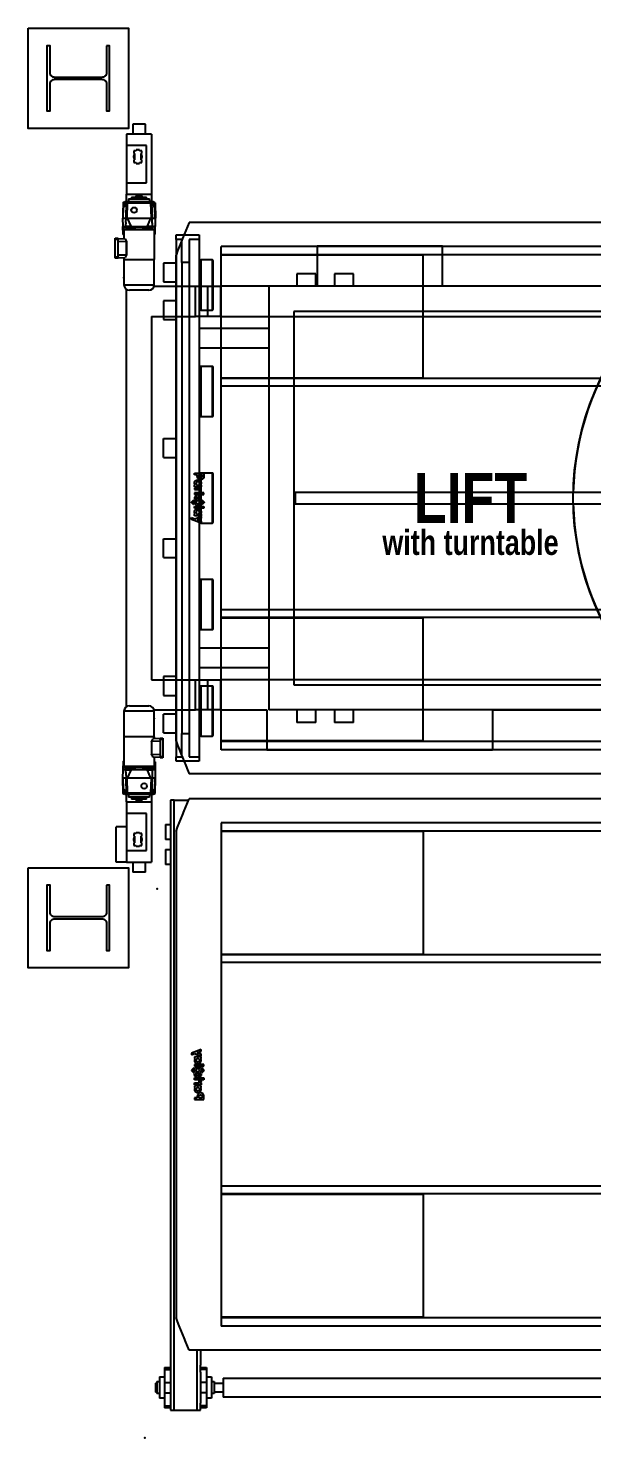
# Model space of a CAD drawing. Header units: millimetres. Extents: x 1215 to 9785, y -901 to 5802.
# Drawn here: x 3970 to 4195, y 4223 to 4785 of the extents above; entities that cross this region are included whole.
import ezdxf

# ---------------------------------------------------------------- set-up
doc = ezdxf.new("R2010")
doc.units = ezdxf.units.MM
doc.linetypes.add('PHANTOM', pattern=[12.7, 6.35, -1.27, 1.27, -1.27, 1.27, -1.27])
for name, color, linetype in [('PK24-LABEL', 7, 'Continuous'), ('PK24-LOGO', 7, 'Continuous'), ('PK24E', 7, 'Continuous'), ('PK24E-STRUCT-STEEL', 254, 'Continuous')]:
    doc.layers.add(name, color=color, linetype=linetype)
for name, color, linetype, true_color in [('PK24E-COMP-PALLET', 132, 'Continuous', 0x00b7c8), ('PK24E-HELPER', 253, 'PHANTOM', 0xa1a1a1), ('PK24E-SYS-LIFT', 31, 'Continuous', 0xffcc5a), ('PK24E-SYS-SHELF', 31, 'Continuous', 0xffcc5a)]:
    doc.layers.add(name, color=color, linetype=linetype, true_color=true_color)
doc.styles.add('Impact', font='impact.ttf', dxfattribs={"height": 5})

# ---------------------------------------------------------------- blocks, each defined once
blk = doc.blocks.new('LOGO----DECOR-PK24')
at = {"layer": 'PK24-LOGO'}
for p, q in [((-10, 2.13), (-8.71, 2.13)), ((-10, -1.62), (-10, 2.13)), ((-9.29, 1.47), (-9.29, 0.11)), ((-8.76, 1.47), (-9.29, 1.47)), ((-9.29, 0.11), (-8.76, 0.11)), ((-8.61, 1.46), (-8.76, 1.47)), ((-8.76, 0.11), (-8.61, 0.13)), ((-8.71, 2.13), (-8.43, 2.11)), ((-8.48, 1.42), (-8.61, 1.46)), ((-8.61, 0.13), (-8.48, 0.17)), ((-8.36, 1.35), (-8.48, 1.42)), ((-8.48, 0.17), (-8.36, 0.23)), ((-8.43, 2.11), (-8.3, 2.07)), ((-8.26, 1.27), (-8.36, 1.35)), ((-8.36, 0.23), (-8.26, 0.31)), ((-8.3, 2.07), (-8.17, 2.03)), ((-8.19, 1.17), (-8.26, 1.27)), ((-8.26, 0.31), (-8.19, 0.41)), ((-8.13, 1.05), (-8.19, 1.17)), ((-8.19, 0.41), (-8.13, 0.53)), ((-8.17, 2.03), (-7.94, 1.9)), ((-8.09, 0.93), (-8.13, 1.05)), ((-8.13, 0.53), (-8.09, 0.66)), ((-8.08, 0.79), (-8.09, 0.93)), ((-8.09, 0.66), (-8.08, 0.79)), ((-7.94, 1.9), (-7.74, 1.74)), ((-7.74, 1.74), (-7.58, 1.55)), ((-7.58, 0.04), (-7.74, -0.16)), ((-7.58, 1.55), (-7.46, 1.32)), ((-7.46, 0.27), (-7.58, 0.04)), ((-7.46, 1.32), (-7.38, 1.06)), ((-7.38, 0.52), (-7.46, 0.27)), ((-7.38, 1.06), (-7.36, 0.79)), ((-7.36, 0.79), (-7.38, 0.52)), ((-7.19, -0.02), (-7.16, 0.13)), ((-7.16, 0.13), (-7.11, 0.26)), ((-7.11, 0.26), (-6.98, 0.49)), ((-6.98, 0.49), (-6.82, 0.68)), ((-6.82, 0.68), (-6.62, 0.82)), ((-6.62, 0.82), (-6.41, 0.92)), ((-6.42, 0.06), (-6.48, -0.05)), ((-6.33, 0.17), (-6.42, 0.06)), ((-6.41, 0.92), (-6.19, 0.98)), ((-6.23, 0.25), (-6.33, 0.17)), ((-6.11, 0.31), (-6.23, 0.25)), ((-6.19, 0.98), (-5.97, 1)), ((-5.98, 0.35), (-6.11, 0.31)), ((-5.84, 0.36), (-5.98, 0.35)), ((-5.97, 1), (-5.74, 0.98)), ((-5.71, 0.35), (-5.84, 0.36)), ((-5.74, 0.98), (-5.53, 0.92)), ((-5.58, 0.31), (-5.71, 0.35)), ((-5.47, 0.24), (-5.58, 0.31)), ((-5.53, 0.92), (-5.35, 0.82)), ((-5.37, 0.16), (-5.47, 0.24)), ((-5.29, 0.06), (-5.37, 0.16)), ((-5.35, 0.82), (-5.21, 0.7)), ((-5.23, -0.06), (-5.29, 0.06)), ((-5.21, 0.7), (-5.21, 0.95)), ((-5.21, 0.95), (-4.5, 0.95)), ((-4.5, 0.95), (-4.5, -1.62)), ((-3.41, 0.95), (-4.11, 0.95)), ((-4.11, 0.95), (-4.11, -1.62)), ((-3.41, 0.53), (-3.41, 0.95)), ((-3.36, 0.62), (-3.41, 0.53)), ((-3.37, -0.03), (-3.32, 0.06)), ((-3.29, 0.71), (-3.36, 0.62)), ((-3.32, 0.06), (-3.26, 0.13)), ((-3.22, 0.78), (-3.29, 0.71)), ((-3.26, 0.13), (-3.19, 0.19)), ((-3.14, 0.84), (-3.22, 0.78)), ((-3.19, 0.19), (-3.11, 0.23)), ((-3.05, 0.89), (-3.14, 0.84)), ((-3.11, 0.23), (-3.02, 0.26)), ((-2.94, 0.92), (-3.05, 0.89)), ((-3.02, 0.26), (-2.92, 0.27)), ((-2.83, 0.94), (-2.94, 0.92)), ((-2.92, 0.27), (-2.42, 0.27)), ((-2.7, 0.95), (-2.83, 0.94)), ((-2.42, 0.95), (-2.7, 0.95)), ((-2.42, 0.27), (-2.42, 0.95)), ((-1.42, 2.13), (-2.13, 2.13)), ((-2.13, 2.13), (-2.13, -1.62)), ((-1.42, -1.62), (-1.42, 2.13)), ((-0.37, 0.95), (-1.42, -0.33)), ((-0.61, -0.33), (0.44, 0.95)), ((0.44, 0.95), (-0.37, 0.95)), ((0.44, 0.19), (0.36, -0.06)), ((0.56, 0.41), (0.44, 0.19)), ((0.72, 0.61), (0.56, 0.41)), ((0.92, 0.77), (0.72, 0.61)), ((0.77, 1.32), (0.79, 1.37)), ((0.78, 1.26), (0.77, 1.32)), ((0.81, 1.24), (0.78, 1.26)), ((0.79, 1.37), (1.61, 2.19)), ((0.85, 1.23), (0.81, 1.24)), ((0.89, 1.24), (0.85, 1.23)), ((1.07, 1.32), (0.89, 1.24)), ((1.15, 0.9), (0.92, 0.77)), ((1.27, 1.37), (1.07, 1.32)), ((1.07, -0.08), (1.13, 0.03)), ((1.13, 0.03), (1.21, 0.12)), ((1.4, 0.98), (1.15, 0.9)), ((1.21, 0.12), (1.3, 0.2)), ((1.46, 1.41), (1.27, 1.37)), ((1.3, 0.2), (1.41, 0.26)), ((1.67, 1), (1.4, 0.98)), ((1.41, 0.26), (1.54, 0.3)), ((1.67, 1.42), (1.46, 1.41)), ((1.54, 0.3), (1.67, 0.31)), ((1.61, 2.19), (1.67, 2.21)), ((1.67, 2.21), (1.73, 2.19)), ((1.87, 1.41), (1.67, 1.42)), ((1.94, 0.98), (1.67, 1)), ((1.67, 0.31), (1.8, 0.3)), ((1.73, 2.19), (2.54, 1.37)), ((1.8, 0.3), (1.92, 0.26)), ((2.07, 1.37), (1.87, 1.41)), ((1.92, 0.26), (2.03, 0.2)), ((2.19, 0.9), (1.94, 0.98)), ((2.03, 0.2), (2.13, 0.12)), ((2.26, 1.32), (2.07, 1.37)), ((2.13, 0.12), (2.2, 0.03)), ((2.41, 0.77), (2.19, 0.9)), ((2.2, 0.03), (2.26, -0.08)), ((2.45, 1.24), (2.26, 1.32)), ((2.61, 0.61), (2.41, 0.77)), ((2.48, 1.23), (2.45, 1.24)), ((2.52, 1.24), (2.48, 1.23)), ((2.55, 1.26), (2.52, 1.24)), ((2.54, 1.37), (2.57, 1.32)), ((2.57, 1.32), (2.55, 1.26)), ((2.78, 0.41), (2.61, 0.61)), ((2.9, 0.19), (2.78, 0.41)), ((2.98, -0.06), (2.9, 0.19)), ((3.31, 2.13), (4.01, 2.13)), ((3.31, -1.62), (3.31, 2.13)), ((4.01, 2.13), (4.01, -1.62)), ((4.37, -0.02), (4.4, 0.13)), ((4.4, 0.13), (4.45, 0.26)), ((4.45, 0.26), (4.58, 0.49)), ((4.58, 0.49), (4.74, 0.68)), ((4.74, 0.68), (4.93, 0.82)), ((4.93, 0.82), (5.15, 0.92)), ((5.14, 0.06), (5.08, -0.05)), ((5.23, 0.17), (5.14, 0.06)), ((5.15, 0.92), (5.37, 0.98)), ((5.33, 0.25), (5.23, 0.17)), ((5.45, 0.31), (5.33, 0.25)), ((5.37, 0.98), (5.59, 1)), ((5.58, 0.35), (5.45, 0.31)), ((5.72, 0.36), (5.58, 0.35)), ((5.59, 1), (5.82, 0.98)), ((5.85, 0.35), (5.72, 0.36)), ((5.82, 0.98), (6.03, 0.92)), ((5.98, 0.31), (5.85, 0.35)), ((6.09, 0.24), (5.98, 0.31)), ((6.03, 0.92), (6.21, 0.82)), ((6.19, 0.16), (6.09, 0.24)), ((6.27, 0.06), (6.19, 0.16)), ((6.21, 0.82), (6.35, 0.7)), ((6.32, -0.06), (6.27, 0.06)), ((6.35, 0.7), (6.35, 0.95)), ((6.35, 0.95), (7.06, 0.95)), ((7.06, 0.95), (7.06, -1.62)), ((8.33, -1.51), (7.31, 0.95)), ((7.31, 0.95), (8.05, 0.95)), ((8.05, 0.95), (8.68, -0.63)), ((10, 0.95), (8.51, -2.81)), ((8.68, -0.63), (9.27, 0.95)), ((9.27, 0.95), (10, 0.95)), ((-9.29, -1.62), (-10, -1.62)), ((-8.71, -0.55), (-9.29, -0.55)), ((-9.29, -0.55), (-9.29, -1.62)), ((-8.43, -0.52), (-8.71, -0.55)), ((-8.3, -0.49), (-8.43, -0.52)), ((-8.17, -0.44), (-8.3, -0.49)), ((-7.94, -0.32), (-8.17, -0.44)), ((-7.74, -0.16), (-7.94, -0.32)), ((-7.22, -0.33), (-7.21, -0.17)), ((-7.21, -0.5), (-7.22, -0.33)), ((-7.21, -0.17), (-7.19, -0.02)), ((-7.19, -0.65), (-7.21, -0.5)), ((-7.16, -0.79), (-7.19, -0.65)), ((-7.1, -0.92), (-7.16, -0.79)), ((-6.97, -1.15), (-7.1, -0.92)), ((-6.81, -1.34), (-6.97, -1.15)), ((-6.62, -1.48), (-6.81, -1.34)), ((-6.41, -1.59), (-6.62, -1.48)), ((-6.52, -0.18), (-6.53, -0.33)), ((-6.53, -0.33), (-6.52, -0.47)), ((-6.48, -0.05), (-6.52, -0.18)), ((-6.52, -0.47), (-6.48, -0.6)), ((-6.48, -0.6), (-6.42, -0.72)), ((-6.42, -0.72), (-6.33, -0.82)), ((-6.19, -1.65), (-6.41, -1.59)), ((-6.33, -0.82), (-6.23, -0.9)), ((-6.23, -0.9), (-6.11, -0.97)), ((-5.98, -1.67), (-6.19, -1.65)), ((-6.11, -0.97), (-5.98, -1.01)), ((-5.98, -1.01), (-5.84, -1.02)), ((-5.74, -1.65), (-5.98, -1.67)), ((-5.84, -1.02), (-5.71, -1.01)), ((-5.53, -1.57), (-5.74, -1.65)), ((-5.71, -1.01), (-5.58, -0.97)), ((-5.58, -0.97), (-5.47, -0.9)), ((-5.35, -1.47), (-5.53, -1.57)), ((-5.47, -0.9), (-5.37, -0.82)), ((-5.37, -0.82), (-5.29, -0.72)), ((-5.21, -1.33), (-5.35, -1.47)), ((-5.29, -0.72), (-5.23, -0.6)), ((-5.2, -0.19), (-5.23, -0.06)), ((-5.23, -0.6), (-5.2, -0.47)), ((-5.21, -1.62), (-5.21, -1.33)), ((-5.21, -1.33), (-5.21, -1.33)), ((-4.5, -1.62), (-5.21, -1.62)), ((-5.19, -0.33), (-5.2, -0.19)), ((-5.2, -0.47), (-5.19, -0.33)), ((-4.11, -1.62), (-3.41, -1.62)), ((-3.41, -0.21), (-3.4, -0.12)), ((-3.41, -1.62), (-3.41, -0.21)), ((-3.4, -0.12), (-3.37, -0.03)), ((-2.13, -1.62), (-1.42, -1.62)), ((-1.42, -0.33), (-0.37, -1.62)), ((0.44, -1.62), (-0.61, -0.33)), ((-0.37, -1.62), (0.44, -1.62)), ((0.36, -0.06), (0.33, -0.33)), ((0.33, -0.33), (0.36, -0.6)), ((0.36, -0.6), (0.44, -0.85)), ((0.44, -0.85), (0.56, -1.08)), ((0.56, -1.08), (0.72, -1.28)), ((0.72, -1.28), (0.92, -1.44)), ((0.77, -1.98), (0.78, -1.93)), ((0.79, -2.04), (0.77, -1.98)), ((0.78, -1.93), (0.81, -1.9)), ((1.61, -2.85), (0.79, -2.04)), ((0.81, -1.9), (0.85, -1.89)), ((0.85, -1.89), (0.89, -1.9)), ((0.89, -1.9), (1.07, -1.98)), ((0.92, -1.44), (1.15, -1.56)), ((1.02, -0.33), (1.03, -0.2)), ((1.03, -0.46), (1.02, -0.33)), ((1.03, -0.2), (1.07, -0.08)), ((1.07, -0.59), (1.03, -0.46)), ((1.13, -0.7), (1.07, -0.59)), ((1.07, -1.98), (1.27, -2.04)), ((1.21, -0.79), (1.13, -0.7)), ((1.15, -1.56), (1.4, -1.64)), ((1.3, -0.87), (1.21, -0.79)), ((1.27, -2.04), (1.46, -2.07)), ((1.41, -0.93), (1.3, -0.87)), ((1.4, -1.64), (1.67, -1.67)), ((1.54, -0.97), (1.41, -0.93)), ((1.46, -2.07), (1.67, -2.09)), ((1.67, -0.98), (1.54, -0.97)), ((1.67, -2.88), (1.61, -2.85)), ((1.8, -0.97), (1.67, -0.98)), ((1.67, -1.67), (1.94, -1.64)), ((1.67, -2.09), (1.87, -2.07)), ((1.73, -2.85), (1.67, -2.88)), ((2.54, -2.04), (1.73, -2.85)), ((1.92, -0.93), (1.8, -0.97)), ((1.87, -2.07), (2.07, -2.04)), ((2.03, -0.87), (1.92, -0.93)), ((1.94, -1.64), (2.19, -1.56)), ((2.13, -0.79), (2.03, -0.87)), ((2.07, -2.04), (2.26, -1.98)), ((2.2, -0.7), (2.13, -0.79)), ((2.19, -1.56), (2.41, -1.44)), ((2.26, -0.59), (2.2, -0.7)), ((2.26, -0.08), (2.3, -0.2)), ((2.3, -0.46), (2.26, -0.59)), ((2.26, -1.98), (2.45, -1.9)), ((2.3, -0.2), (2.31, -0.33)), ((2.31, -0.33), (2.3, -0.46)), ((2.41, -1.44), (2.61, -1.28)), ((2.45, -1.9), (2.48, -1.89)), ((2.48, -1.89), (2.52, -1.9)), ((2.52, -1.9), (2.55, -1.93)), ((2.57, -1.98), (2.54, -2.04)), ((2.55, -1.93), (2.57, -1.98)), ((2.61, -1.28), (2.78, -1.08)), ((2.78, -1.08), (2.9, -0.85)), ((2.9, -0.85), (2.98, -0.6)), ((3, -0.33), (2.98, -0.06)), ((2.98, -0.6), (3, -0.33)), ((4.01, -1.62), (3.31, -1.62)), ((4.34, -0.17), (4.37, -0.02)), ((4.34, -0.33), (4.34, -0.17)), ((4.34, -0.5), (4.34, -0.33)), ((4.37, -0.65), (4.34, -0.5)), ((4.4, -0.79), (4.37, -0.65)), ((4.46, -0.92), (4.4, -0.79)), ((4.59, -1.15), (4.46, -0.92)), ((4.75, -1.34), (4.59, -1.15)), ((4.94, -1.48), (4.75, -1.34)), ((5.15, -1.59), (4.94, -1.48)), ((5.04, -0.18), (5.03, -0.33)), ((5.03, -0.33), (5.04, -0.47)), ((5.08, -0.05), (5.04, -0.18)), ((5.04, -0.47), (5.08, -0.6)), ((5.08, -0.6), (5.14, -0.72)), ((5.14, -0.72), (5.23, -0.82)), ((5.37, -1.65), (5.15, -1.59)), ((5.23, -0.82), (5.33, -0.9)), ((5.33, -0.9), (5.45, -0.97)), ((5.58, -1.67), (5.37, -1.65)), ((5.45, -0.97), (5.58, -1.01)), ((5.58, -1.01), (5.72, -1.02)), ((5.81, -1.65), (5.58, -1.67)), ((5.72, -1.02), (5.85, -1.01)), ((6.03, -1.57), (5.81, -1.65)), ((5.85, -1.01), (5.98, -0.97)), ((5.98, -0.97), (6.09, -0.9)), ((6.21, -1.47), (6.03, -1.57)), ((6.09, -0.9), (6.19, -0.82)), ((6.19, -0.82), (6.27, -0.72)), ((6.35, -1.33), (6.21, -1.47)), ((6.27, -0.72), (6.32, -0.6)), ((6.36, -0.19), (6.32, -0.06)), ((6.32, -0.6), (6.36, -0.47)), ((6.35, -1.62), (6.35, -1.33)), ((6.35, -1.33), (6.35, -1.33)), ((7.06, -1.62), (6.35, -1.62)), ((6.37, -0.33), (6.36, -0.19)), ((6.36, -0.47), (6.37, -0.33)), ((7.8, -2.81), (8.33, -1.51)), ((8.51, -2.81), (7.8, -2.81))]:
    blk.add_line(p, q, dxfattribs=at)
blk = doc.blocks.new('*U54')
at = {"layer": 'PK24E-COMP-PALLET'}
for p, q in [((262.27, 110), (-262.27, 110)), ((-267.5, -96.99), (-267.5, 96.99)), ((-249.45, -100.42), (-249.45, 100.42)), ((249.45, 100.42), (-249.45, 100.42)), ((249.45, 97.11), (-249.45, 97.11)), ((-168.92, 96.89), (-249.45, 96.89)), ((-168.92, 47.89), (-168.92, 96.89)), ((168.92, 47.89), (168.92, 96.89)), ((249.45, 96.89), (168.92, 96.89)), ((249.45, -100.42), (249.45, 100.42)), ((267.5, -96.99), (267.5, 96.99)), ((-168.92, 47.89), (-249.45, 47.89)), ((249.45, 47.67), (-249.45, 47.67)), ((249.45, 47.89), (168.92, 47.89)), ((249.45, 44.65), (-249.45, 44.65)), ((249.45, -44.65), (-249.45, -44.65)), ((249.45, -47.67), (-249.45, -47.67)), ((-168.92, -47.89), (-249.45, -47.89)), ((-168.92, -96.89), (-168.92, -47.89)), ((168.92, -96.89), (168.92, -47.89)), ((249.45, -47.89), (168.92, -47.89)), ((-168.92, -96.89), (-249.45, -96.89)), ((249.45, -97.11), (-249.45, -97.11)), ((249.45, -100.42), (-249.45, -100.42)), ((249.45, -96.89), (168.92, -96.89)), ((262.27, -110), (-262.27, -110))]:
    blk.add_line(p, q, dxfattribs=at)
for centre, start, end in [((-7.5, 0), 156.6469, 159.5434), ((7.5, 0), 20.4566, 23.3531), ((-7.5, 0), 200.4566, 203.3531), ((7.5, 0), 336.6469, 339.5434)]:
    blk.add_arc(centre, 277.5, start, end, dxfattribs=at)
at = {"layer": 'PK24E-HELPER'}
blk.add_point((0, 0), dxfattribs=at)
at = {"linetype": 'Continuous'}
for p, rotation in [((-258.48, 0), 270), ((258.48, 0), 90)]:
    blk.add_blockref('LOGO----DECOR-PK24', p, dxfattribs=dict(at, rotation=rotation))
blk = doc.blocks.new('SHELF-S-EMP-TOP-SYS-PKE24')
at = {"layer": 'PK24E-HELPER'}
for p in [(-280, 145), (-275, -74), (-275, -74)]:
    blk.add_point(p, dxfattribs=at)
at = {"layer": 'PK24E-SYS-SHELF'}
for p, q in [((-269.75, 133.03), (-272.15, 133.03)), ((-272.15, 132.18), (-272.15, 133.03)), ((-272.15, 132.18), (-269.75, 132.18)), ((-272.15, 127.02), (-272.15, 132.18)), ((-269.75, 131.16), (-269.75, 133.98)), ((-269.75, 133.98), (-268.25, 133.98)), ((-269.75, 127.02), (-269.75, 131.16)), ((-268.25, 133.98), (-268.25, -109.5)), ((-268.25, 133.98), (-259.25, 133.98)), ((-259.25, 116), (-259.25, 133.98)), ((-259.25, 133.98), (-257.75, 133.98)), ((-257.75, 133.98), (-257.75, 131.16)), ((-255.35, 133.03), (-257.75, 133.03)), ((-255.35, 132.18), (-257.75, 132.18)), ((-257.75, 127.02), (-257.75, 131.16)), ((-255.35, 132.18), (-255.35, 133.03)), ((-255.35, 127.02), (-255.35, 132.18)), ((-275.19, 126.73), (-275.7, 126.73)), ((-275.7, 123.23), (-275.7, 126.73)), ((-274.15, 127.38), (-275.19, 127.38)), ((-275.19, 124.98), (-275.19, 127.38)), ((-275.19, 122.58), (-275.19, 124.98)), ((-272.15, 129.23), (-274.15, 129.23)), ((-274.15, 124.98), (-274.15, 129.23)), ((-274.15, 120.73), (-274.15, 124.98)), ((-272.15, 122.94), (-272.15, 127.02)), ((-272.15, 127.02), (-269.75, 127.02)), ((-269.75, 122.94), (-269.75, 127.02)), ((-255.35, 127.02), (-257.75, 127.02)), ((-257.75, 122.94), (-257.75, 127.02)), ((-253.35, 129.23), (-255.35, 129.23)), ((-255.35, 122.94), (-255.35, 127.02)), ((-253.35, 124.98), (-253.35, 129.23)), ((-252.31, 127.38), (-253.35, 127.38)), ((-253.35, 120.73), (-253.35, 124.98)), ((-252.31, 124.98), (-252.31, 127.38)), ((-248.75, 126.73), (-252.31, 126.73)), ((-252.31, 122.58), (-252.31, 124.98)), ((248.75, 128.78), (-248.75, 128.78)), ((-248.75, 121.18), (-248.75, 128.78)), ((-275.7, 123.23), (-275.19, 123.23)), ((-275.19, 122.58), (-274.15, 122.58)), ((-274.15, 120.73), (-272.15, 120.73)), ((-272.15, 122.94), (-269.75, 122.94)), ((-272.15, 117.78), (-272.15, 122.94)), ((-269.75, 118.8), (-269.75, 122.94)), ((-269.75, -109.5), (-269.75, 118.8)), ((-255.35, 122.94), (-257.75, 122.94)), ((-257.75, 118.8), (-257.75, 122.94)), ((-257.75, 118.8), (-257.75, 116)), ((-255.35, 117.78), (-255.35, 122.94)), ((-255.35, 120.73), (-253.35, 120.73)), ((-253.35, 122.58), (-252.31, 122.58)), ((-252.31, 123.23), (-248.75, 123.23)), ((-248.75, 121.18), (248.75, 121.18)), ((-272.15, 117.78), (-269.75, 117.78)), ((-272.15, 116.93), (-272.15, 117.78)), ((-272.15, 116.93), (-269.75, 116.93)), ((-259.25, 110), (-259.25, 116)), ((-255.35, 117.78), (-257.75, 117.78)), ((-257.75, 116.93), (-255.35, 116.93)), ((-257.75, 110), (-257.75, 116)), ((-255.35, 116.93), (-255.35, 117.78)), ((-269.75, -83.75), (-271.75, -83.75)), ((-271.75, -89.75), (-271.75, -83.75)), ((-271.75, -89.75), (-269.75, -89.75)), ((-269.75, -93.75), (-271.75, -93.75)), ((-271.75, -99.75), (-271.75, -93.75)), ((-271.75, -99.75), (-269.75, -99.75)), ((-268.25, -109.5), (-269.75, -109.5)), ((-268.25, -109.5), (-262.48, -109.5))]:
    blk.add_line(p, q, dxfattribs=at)
at = {"layer": 'PK24E'}
blk.add_blockref('*U54', (0, 0), dxfattribs=at)
blk = doc.blocks.new('ELIFTTT-CHASIS--TOP-COMP-PKE24')
at = {"layer": 'PK24E-SYS-LIFT'}
for p, q in [((-284.75, 149.25), (-284.75, 145.25)), ((-283.91, 149.25), (-284.75, 149.25)), ((-279.75, 149.25), (-283.91, 149.25)), ((-279.75, 145.25), (-279.75, 149.25)), ((-287.25, 145.25), (-287.25, 140.65)), ((-277.25, 145.25), (-287.25, 145.25)), ((-279.35, 140.65), (-287.25, 140.65)), ((-287.25, 140.65), (-287.25, 125.85)), ((-279.35, 125.85), (-279.35, 140.65)), ((-277.25, 145.25), (-277.25, 121.25)), ((-284.4, 138.62), (-284.4, 137.52)), ((-283.48, 138.62), (-284.4, 138.62)), ((-284.4, 137.52), (-284.02, 137.52)), ((-284.02, 137.52), (-284.02, 134.98)), ((-283.48, 138.95), (-283.48, 138.62)), ((-282.02, 138.95), (-283.48, 138.95)), ((-282.02, 138.62), (-282.02, 138.95)), ((-281.1, 138.62), (-282.02, 138.62)), ((-281.48, 137.52), (-281.1, 137.52)), ((-281.48, 134.98), (-281.48, 137.52)), ((-281.1, 137.52), (-281.1, 138.62)), ((-284.4, 134.98), (-284.4, 133.88)), ((-284.02, 134.98), (-284.4, 134.98)), ((-284.4, 133.88), (-283.48, 133.88)), ((-283.48, 133.88), (-283.48, 133.55)), ((-283.48, 133.55), (-282.02, 133.55)), ((-282.02, 133.88), (-281.1, 133.88)), ((-282.02, 133.55), (-282.02, 133.88)), ((-281.1, 134.98), (-281.48, 134.98)), ((-281.1, 133.88), (-281.1, 134.98)), ((-287.25, 125.85), (-287.25, 121.25)), ((-287.25, 125.85), (-279.35, 125.85)), ((-287.82, 118.3), (-287.22, 118.3)), ((-287.25, 121.25), (-277.25, 121.25)), ((-287.25, 118.3), (-287.25, 121.25)), ((-287.22, 118.3), (-287.24, 117.91)), ((-287.22, 118.3), (-277.28, 118.3)), ((-286.47, 119.4), (-286.53, 118.3)), ((-286.47, 119.4), (-278.03, 119.4)), ((-285.25, 120.1), (-285.25, 119.4)), ((-285.25, 120.1), (-279.25, 120.1)), ((-283.4, 120.7), (-283.5, 120.6)), ((-283.5, 120.6), (-283.5, 120.1)), ((-281, 120.6), (-283.5, 120.6)), ((-283.4, 120.7), (-281.1, 120.7)), ((-283.25, 121.25), (-283.25, 120.7)), ((-281.25, 120.7), (-281.25, 121.25)), ((-281, 120.6), (-281.1, 120.7)), ((-281, 120.1), (-281, 120.6)), ((-279.25, 119.4), (-279.25, 120.1)), ((-277.97, 118.3), (-278.03, 119.4)), ((-277.26, 117.91), (-277.28, 118.3)), ((-277.28, 118.3), (-276.68, 118.3)), ((-277.25, 121.25), (-277.25, 118.3)), ((-288.64, 117.85), (-288.75, 111.75)), ((-288.56, 116.1), (-288.71, 111.75)), ((-288.62, 114.18), (-288.59, 114.17)), ((-288.54, 115.62), (-288.58, 115.63)), ((-288.56, 116.1), (-288.32, 116.1)), ((-288.44, 118.05), (-287.89, 118.05)), ((-287.46, 111.91), (-287.24, 117.91)), ((-286.95, 117.61), (-287.24, 117.91)), ((-287.24, 117.91), (-277.26, 117.91)), ((-286.95, 117.61), (-287.16, 111.91)), ((-277.55, 117.61), (-286.95, 117.61)), ((-277.26, 117.91), (-277.55, 117.61)), ((-277.34, 111.91), (-277.55, 117.61)), ((-277.26, 117.91), (-277.04, 111.91)), ((-276.61, 118.05), (-276.06, 118.05)), ((-276.18, 116.1), (-275.94, 116.1)), ((-275.79, 111.75), (-275.94, 116.1)), ((-275.86, 117.85), (-275.75, 111.75)), ((-288.83, 111.75), (-288.77, 108.41)), ((-288.83, 111.75), (-287.46, 111.75)), ((-288.77, 108.41), (-288.5, 108.14)), ((-288.77, 108.41), (-287.72, 108.41)), ((-288.64, 105.25), (-288.69, 108.33)), ((-288.5, 108.31), (-288.5, 107.35)), ((-288.5, 107.35), (-276, 107.35)), ((-288.4, 107.18), (-288.4, 103.44)), ((-288.4, 107.18), (-282.25, 107.18)), ((-287.72, 108.41), (-287.37, 108)), ((-287.37, 108), (-287.69, 108)), ((-287.67, 108.55), (-285.44, 108.55)), ((-287.53, 109.94), (-287.47, 111.69)), ((-287.47, 111.69), (-287.16, 111.91)), ((-287.46, 111.91), (-287.47, 111.69)), ((-285.07, 108), (-287.37, 108)), ((-287.09, 111.75), (-287.16, 111.91)), ((-287.09, 111.75), (-286.81, 111.75)), ((-285.44, 108.55), (-286.81, 111.75)), ((-286.81, 111.75), (-277.69, 111.75)), ((-285.44, 108.55), (-285.2, 108.41)), ((-285.2, 108.41), (-279.3, 108.41)), ((-285.2, 108.41), (-285.07, 108)), ((-283.65, 108), (-285.07, 108)), ((-282.25, 107.18), (-276.1, 107.18)), ((-279.43, 108), (-280.85, 108)), ((-279.3, 108.41), (-279.43, 108)), ((-277.13, 108), (-279.43, 108)), ((-279.3, 108.41), (-279.06, 108.55)), ((-277.69, 111.75), (-279.06, 108.55)), ((-279.06, 108.55), (-276.83, 108.55)), ((-277.69, 111.75), (-277.41, 111.75)), ((-277.41, 111.75), (-277.34, 111.91)), ((-277.03, 111.69), (-277.34, 111.91)), ((-276.78, 108.41), (-277.13, 108)), ((-276.81, 108), (-277.13, 108)), ((-277.04, 111.91), (-277.03, 111.69)), ((-277.04, 111.75), (-275.67, 111.75)), ((-276.97, 109.94), (-277.03, 111.69)), ((-276.78, 108.41), (-275.73, 108.41)), ((-276.1, 95.25), (-276.1, 107.18)), ((-276, 108.14), (-275.73, 108.41)), ((-276, 107.35), (-276, 108.31)), ((-275.86, 105.25), (-275.81, 108.33)), ((-275.73, 108.41), (-275.67, 111.75)), ((-291.75, 103.18), (-291.75, 103.68)), ((-291.75, 103.68), (-290.65, 103.68)), ((-291.75, 96.28), (-291.75, 103.18)), ((-290.65, 103.18), (-291.75, 103.18)), ((-290.65, 103.68), (-290.65, 103.18)), ((-290.65, 103.56), (-287.79, 103.41)), ((-290.65, 96.28), (-290.65, 103.18)), ((-290.65, 102.45), (-287.25, 102.38)), ((-288.44, 105.05), (-288.4, 105.05)), ((-287.25, 102.45), (-287.25, 102.38)), ((-287.25, 97.08), (-287.25, 102.38)), ((-287.25, 102.38), (-287.25, 102.38)), ((-287.2, 102.38), (-287.25, 102.38)), ((-287.2, 97.08), (-287.2, 102.38)), ((-276.1, 105.05), (-276.06, 105.05)), ((-291.75, 95.78), (-291.75, 96.28)), ((-291.75, 96.28), (-290.65, 96.28)), ((-290.65, 95.78), (-291.75, 95.78)), ((-290.65, 97), (-287.25, 97.08)), ((-290.65, 96.28), (-290.65, 95.78)), ((-290.65, 95.9), (-287.79, 96.05)), ((-288.4, 96.02), (-288.4, 95.25)), ((-287.25, 97.08), (-287.25, 97.08)), ((-287.25, 97.01), (-287.25, 97.08)), ((-287.2, 97.08), (-287.25, 97.08)), ((-161.2, 100.5), (-211.2, 100.5)), ((-211.2, 100.5), (-211.2, 84.5)), ((-161.2, 84.5), (-161.2, 100.5)), ((-288.4, 95.25), (-276.1, 95.25)), ((-288.3, 95.25), (-288.3, 88.12)), ((-276.2, 85.1), (-276.2, 95.25)), ((-288.3, 88.12), (-288.3, 87.8)), ((-288.3, 87.8), (-288.3, 85.1)), ((-288.3, 85.1), (-276.2, 85.1)), ((-276.28, 84.5), (-259.75, 84.5)), ((-259.75, 72.5), (-259.75, 84.5)), ((-259.75, 84.5), (-254.75, 84.5)), ((-254.75, 72.5), (-254.75, 84.5)), ((-254.75, 84.5), (-249.75, 84.5)), ((-249.75, 84.5), (-249.75, 72.5)), ((-211.2, 84.5), (-249.75, 84.5)), ((-68.85, 84.5), (-161.2, 84.5)), ((-287.25, -83.22), (-287.25, 83.22)), ((-278.4, 82.9), (-286.1, 82.9)), ((-277.25, 72.5), (-277.25, -72.5)), ((-277.25, 72.5), (-259.75, 72.5)), ((-254.75, 72.5), (-259.75, 72.5)), ((-249.75, 72.5), (-254.75, 72.5)), ((-249.75, 72.5), (-81.39, 72.5)), ((-277.25, -72.5), (-259.75, -72.5)), ((-259.75, -84.5), (-259.75, -72.5)), ((-259.75, -72.5), (-254.75, -72.5)), ((-254.75, -84.5), (-254.75, -72.5)), ((-254.75, -72.5), (-249.75, -72.5)), ((-249.75, -72.5), (-249.75, -84.5)), ((-81.39, -72.5), (-249.75, -72.5)), ((-286.1, -82.9), (-278.4, -82.9)), ((-288.3, -85.1), (-288.3, -95.25)), ((-276.2, -85.1), (-288.3, -85.1)), ((-276.28, -84.5), (-259.75, -84.5)), ((-276.2, -87.8), (-276.2, -85.1)), ((-276.2, -88.12), (-276.2, -87.8)), ((-276.2, -95.25), (-276.2, -88.12)), ((-254.75, -84.5), (-259.75, -84.5)), ((-249.75, -84.5), (-254.75, -84.5)), ((-249.75, -84.5), (-231.25, -84.5)), ((-231.25, -84.5), (-231.25, -100.5)), ((-141.25, -84.5), (-68.85, -84.5)), ((-141.25, -84.5), (-141.25, -100.5)), ((-288.4, -95.25), (-288.4, -107.18)), ((-276.1, -95.25), (-288.4, -95.25)), ((-276.1, -96.02), (-276.1, -95.25)), ((-277.3, -97.08), (-277.3, -102.38)), ((-277.3, -97.08), (-277.25, -97.08)), ((-273.85, -97), (-277.25, -97.08)), ((-277.25, -97.01), (-277.25, -97.08)), ((-277.25, -97.08), (-277.25, -102.38)), ((-277.25, -97.08), (-277.25, -97.08)), ((-273.85, -95.9), (-276.71, -96.05)), ((-273.85, -96.28), (-273.85, -95.78)), ((-273.85, -95.78), (-272.75, -95.78)), ((-272.75, -96.28), (-273.85, -96.28)), ((-273.85, -96.28), (-273.85, -103.18)), ((-272.75, -95.78), (-272.75, -96.28)), ((-272.75, -96.28), (-272.75, -103.18)), ((-231.25, -100.5), (-141.25, -100.5)), ((-288.64, -105.25), (-288.69, -108.33)), ((-288.4, -105.05), (-288.44, -105.05)), ((-277.3, -102.38), (-277.25, -102.38)), ((-273.85, -102.45), (-277.25, -102.38)), ((-277.25, -102.38), (-277.25, -102.38)), ((-277.25, -102.45), (-277.25, -102.38)), ((-273.85, -103.56), (-276.71, -103.41)), ((-276.1, -107.18), (-276.1, -103.44)), ((-276.06, -105.05), (-276.1, -105.05)), ((-275.86, -105.25), (-275.81, -108.33)), ((-273.85, -103.18), (-272.75, -103.18)), ((-273.85, -103.68), (-273.85, -103.18)), ((-272.75, -103.68), (-273.85, -103.68)), ((-272.75, -103.18), (-272.75, -103.68)), ((-288.77, -108.41), (-288.83, -111.75)), ((-287.46, -111.75), (-288.83, -111.75)), ((-288.5, -108.14), (-288.77, -108.41)), ((-287.72, -108.41), (-288.77, -108.41)), ((-288.64, -117.85), (-288.75, -111.75)), ((-288.71, -111.75), (-288.56, -116.1)), ((-288.5, -107.35), (-288.5, -108.31)), ((-276, -107.35), (-288.5, -107.35)), ((-282.25, -107.18), (-288.4, -107.18)), ((-287.72, -108.41), (-287.37, -108)), ((-287.69, -108), (-287.37, -108)), ((-285.44, -108.55), (-287.67, -108.55)), ((-287.53, -109.94), (-287.47, -111.69)), ((-287.47, -111.69), (-287.16, -111.91)), ((-287.46, -111.91), (-287.47, -111.69)), ((-287.24, -117.91), (-287.46, -111.91)), ((-287.37, -108), (-285.07, -108)), ((-287.09, -111.75), (-287.16, -111.91)), ((-287.16, -111.91), (-286.95, -117.61)), ((-286.81, -111.75), (-287.09, -111.75)), ((-286.81, -111.75), (-285.44, -108.55)), ((-277.69, -111.75), (-286.81, -111.75)), ((-285.2, -108.41), (-285.44, -108.55)), ((-285.2, -108.41), (-285.07, -108)), ((-279.3, -108.41), (-285.2, -108.41)), ((-285.07, -108), (-283.65, -108)), ((-276.1, -107.18), (-282.25, -107.18)), ((-280.85, -108), (-279.43, -108)), ((-279.3, -108.41), (-279.43, -108)), ((-279.43, -108), (-277.13, -108)), ((-279.06, -108.55), (-279.3, -108.41)), ((-279.06, -108.55), (-277.69, -111.75)), ((-276.83, -108.55), (-279.06, -108.55)), ((-277.41, -111.75), (-277.69, -111.75)), ((-277.55, -117.61), (-277.34, -111.91)), ((-277.41, -111.75), (-277.34, -111.91)), ((-277.03, -111.69), (-277.34, -111.91)), ((-277.04, -111.91), (-277.26, -117.91)), ((-276.78, -108.41), (-277.13, -108)), ((-277.13, -108), (-276.81, -108)), ((-277.04, -111.91), (-277.03, -111.69)), ((-275.67, -111.75), (-277.04, -111.75)), ((-276.97, -109.94), (-277.03, -111.69)), ((-275.73, -108.41), (-276.78, -108.41)), ((-276, -108.31), (-276, -107.35)), ((-275.73, -108.41), (-276, -108.14)), ((-275.94, -116.1), (-275.79, -111.75)), ((-275.86, -117.85), (-275.75, -111.75)), ((-275.67, -111.75), (-275.73, -108.41)), ((-288.32, -116.1), (-288.56, -116.1)), ((-287.89, -118.05), (-288.44, -118.05)), ((-287.24, -117.91), (-286.95, -117.61)), ((-277.26, -117.91), (-287.24, -117.91)), ((-287.24, -117.91), (-287.22, -118.3)), ((-286.95, -117.61), (-277.55, -117.61)), ((-277.55, -117.61), (-277.26, -117.91)), ((-277.28, -118.3), (-277.26, -117.91)), ((-276.06, -118.05), (-276.61, -118.05)), ((-275.94, -116.1), (-276.18, -116.1)), ((-275.96, -115.62), (-275.92, -115.63)), ((-275.88, -114.18), (-275.91, -114.17)), ((-287.22, -118.3), (-287.82, -118.3)), ((-287.25, -121.25), (-287.25, -118.3)), ((-287.25, -121.25), (-277.25, -121.25)), ((-287.25, -121.25), (-287.25, -125.85)), ((-277.28, -118.3), (-287.22, -118.3)), ((-286.53, -118.3), (-286.47, -119.4)), ((-278.03, -119.4), (-286.47, -119.4)), ((-285.25, -119.4), (-285.25, -120.1)), ((-279.25, -120.1), (-285.25, -120.1)), ((-283.5, -120.1), (-283.5, -120.6)), ((-283.5, -120.6), (-283.4, -120.7)), ((-283.5, -120.6), (-281, -120.6)), ((-281.1, -120.7), (-283.4, -120.7)), ((-283.25, -120.7), (-283.25, -121.25)), ((-281.25, -121.25), (-281.25, -120.7)), ((-281.1, -120.7), (-281, -120.6)), ((-281, -120.6), (-281, -120.1)), ((-279.25, -120.1), (-279.25, -119.4)), ((-278.03, -119.4), (-277.97, -118.3)), ((-276.68, -118.3), (-277.28, -118.3)), ((-277.25, -118.3), (-277.25, -121.25)), ((-277.25, -121.25), (-277.25, -145.25)), ((-279.35, -125.85), (-287.25, -125.85)), ((-287.25, -125.85), (-287.25, -140.65)), ((-279.35, -140.65), (-279.35, -125.85)), ((-291.45, -145.25), (-291.45, -131.25)), ((-287.25, -131.25), (-291.45, -131.25)), ((-284.4, -133.88), (-284.4, -134.98)), ((-283.48, -133.88), (-284.4, -133.88)), ((-284.4, -134.98), (-284.02, -134.98)), ((-284.02, -134.98), (-284.02, -137.52)), ((-282.02, -133.55), (-283.48, -133.55)), ((-283.48, -133.55), (-283.48, -133.88)), ((-282.02, -133.88), (-282.02, -133.55)), ((-281.1, -133.88), (-282.02, -133.88)), ((-281.48, -134.98), (-281.1, -134.98)), ((-281.48, -137.52), (-281.48, -134.98)), ((-281.1, -134.98), (-281.1, -133.88)), ((-284.4, -137.52), (-284.4, -138.62)), ((-284.02, -137.52), (-284.4, -137.52)), ((-284.4, -138.62), (-283.48, -138.62)), ((-283.48, -138.62), (-283.48, -138.95)), ((-283.48, -138.95), (-282.02, -138.95)), ((-282.02, -138.62), (-281.1, -138.62)), ((-282.02, -138.95), (-282.02, -138.62)), ((-281.1, -137.52), (-281.48, -137.52)), ((-281.1, -138.62), (-281.1, -137.52)), ((-287.25, -145.25), (-291.45, -145.25)), ((-287.25, -140.65), (-279.35, -140.65)), ((-287.25, -140.65), (-287.25, -145.25)), ((-287.25, -145.25), (-277.25, -145.25)), ((-284.75, -145.25), (-284.75, -149.25)), ((-279.75, -149.25), (-279.75, -145.25)), ((-279.75, -149.25), (-284.75, -149.25))]:
    blk.add_line(p, q, dxfattribs=at)
for centre, radius in [((-284.25, 114.91), 1.1), ((0, 0), 109), ((-280.25, -114.91), 1.1)]:
    blk.add_circle(centre, radius, dxfattribs=at)
for centre, radius, start, end in [((-282.75, 136.25), 1.72, 137.63, 222.37), ((-282.75, 136.25), 1.72, 317.63, 42.37), ((-288.44, 117.85), 0.2, 90, 179), ((-287.75, 117), 0.45, 132.2453, 204.5747), ((-276.75, 117), 0.45, 335.4253, 47.7547), ((-276.06, 117.85), 0.2, 1, 90), ((-288.3, 107.35), 0.2, 180, 240), ((-282.25, 101.91), 6.25, 77.0707, 102.9293), ((-276.2, 107.35), 0.2, 300, 0), ((-288.44, 105.25), 0.2, 181, 270), ((-282.25, 106.03), 6.15, 215.6016, 216.4055), ((-276.06, 105.25), 0.2, 270, 359), ((-282.25, 93.43), 6.15, 143.5945, 144.3984), ((-286.1, 85.1), 2.2, 180, 270), ((-278.4, 85.1), 2.2, 270, 0), ((-286.1, -85.1), 2.2, 90, 180), ((-278.4, -85.1), 2.2, 0, 90), ((-282.25, -93.43), 6.15, 323.5945, 324.3984), ((-288.44, -105.25), 0.2, 90, 179), ((-282.25, -106.03), 6.15, 35.6016, 36.4055), ((-276.06, -105.25), 0.2, 1, 90), ((-288.3, -107.35), 0.2, 120, 180), ((-282.25, -101.91), 6.25, 257.0707, 282.9293), ((-276.2, -107.35), 0.2, 0, 60), ((-288.44, -117.85), 0.2, 181, 270), ((-287.75, -117), 0.45, 155.4253, 227.7547), ((-276.75, -117), 0.45, 312.2453, 24.5747), ((-276.06, -117.85), 0.2, 270, 359), ((-282.75, -136.25), 1.72, 137.63, 222.37), ((-282.75, -136.25), 1.72, 317.63, 42.37)]:
    blk.add_arc(centre, radius, start, end, dxfattribs=at)
for centre, major_axis, ratio, start_param, end_param in [((-258.83, 111.06), (0, 29.91), 0.99939, 1.327153, 1.396535), ((-305.67, 111.06), (0, 29.91), 0.99939, 4.886651, 4.956033), ((-259.13, 85.52), (-26.34, 26.35), 0.507159, 0.207962, 0.215452), ((-259.93, 27.64), (-17.65, 106.42), 0.210216, 0.652517, 0.672911), ((-304.57, 27.64), (17.65, 106.42), 0.210212, 5.610299, 5.630699), ((-305.37, 85.52), (26.34, 26.35), 0.507143, 6.067743, 6.075233), ((-282.25, 105.66), (-4.43, 4.6), 0.92858, 1.214489, 1.388243), ((-282.25, 93.8), (4.43, 4.6), 0.92858, 1.75335, 1.927104), ((-282.25, -93.8), (4.43, 4.6), 0.92858, 4.894943, 5.068696), ((-282.25, -105.66), (-4.43, 4.6), 0.92858, 4.356082, 4.529835), ((-259.13, -85.52), (26.34, 26.35), 0.507143, 2.92615, 2.93364), ((-259.93, -27.64), (17.65, 106.42), 0.210212, 2.468706, 2.489106), ((-304.57, -27.64), (-17.65, 106.42), 0.210216, 3.79411, 3.814504), ((-305.37, -85.52), (-26.34, 26.35), 0.507159, 3.349555, 3.357045), ((-258.83, -111.06), (0, 29.91), 0.99939, 1.745058, 1.81444), ((-305.67, -111.06), (0, 29.91), 0.99939, 4.468745, 4.538127)]:
    blk.add_ellipse(centre, major_axis=major_axis, ratio=ratio, start_param=start_param, end_param=end_param, dxfattribs=at)
for points, knots in [([(-287.82, 118.3), (-287.82, 118.3), (-287.83, 118.3), (-287.83, 118.28), (-287.83, 118.28)], [0, 0, 0, 0, 0.487803, 1, 1, 1, 1]), ([(-282.41, 121.25), (-282.39, 121.24), (-282.34, 121.21), (-282.25, 121.2), (-282.16, 121.21), (-282.11, 121.24), (-282.09, 121.25)], [0, 0, 0, 0, 0.230406, 0.49981, 0.78779, 1, 1, 1, 1]), ([(-276.67, 118.28), (-276.67, 118.28), (-276.67, 118.3), (-276.68, 118.3), (-276.68, 118.3)], [0, 0, 0, 0, 0.485402, 1, 1, 1, 1]), ([(-288.61, 114.18), (-288.61, 114.18), (-288.61, 114.16), (-288.61, 114.22), (-288.6, 114.37), (-288.6, 114.62), (-288.6, 114.9), (-288.59, 115.18), (-288.59, 115.43), (-288.58, 115.58), (-288.58, 115.64), (-288.58, 115.63), (-288.58, 115.63)], [0, 0, 0, 0, 0.000422, 0.125216, 0.249969, 0.374831, 0.499914, 0.625089, 0.750116, 0.875001, 0.999834, 1, 1, 1, 1]), ([(-288.58, 115.24), (-288.58, 115.23), (-288.58, 115.15), (-288.59, 114.97), (-288.6, 114.73), (-288.6, 114.53), (-288.6, 114.43), (-288.6, 114.39)], [0, 0, 0, 0, 0.041978, 0.306281, 0.570431, 0.834353, 1, 1, 1, 1]), ([(-288.6, 114.39), (-288.6, 114.33), (-288.6, 114.24), (-288.59, 114.21), (-288.59, 114.2)], [0, 0, 0, 0, 0.571187, 1, 1, 1, 1]), ([(-288.58, 114.19), (-288.58, 114.19), (-288.57, 114.2), (-288.56, 114.28), (-288.54, 114.44), (-288.53, 114.66), (-288.51, 114.9), (-288.51, 115.15), (-288.51, 115.36), (-288.52, 115.53), (-288.53, 115.62), (-288.53, 115.62), (-288.54, 115.61)], [0, 0, 0, 0, 0.009511, 0.124893, 0.240611, 0.356456, 0.472081, 0.587302, 0.702221, 0.817124, 0.932235, 1, 1, 1, 1]), ([(-288.26, 116.25), (-288.27, 116.21), (-288.29, 116.14), (-288.31, 116.1), (-288.31, 116.1), (-288.32, 116.1)], [0, 0, 0, 0, 0.432931, 0.865827, 1, 1, 1, 1]), ([(-276.18, 116.1), (-276.19, 116.11), (-276.21, 116.12), (-276.22, 116.18), (-276.23, 116.23), (-276.24, 116.25)], [0, 0, 0, 0, 0.43316, 0.866325, 1, 1, 1, 1]), ([(-287.69, 108), (-287.78, 108.05), (-288, 108.18), (-288.21, 108.29), (-288.35, 108.34), (-288.43, 108.36), (-288.47, 108.35), (-288.5, 108.34), (-288.5, 108.31), (-288.5, 108.31)], [0, 0, 0, 0, 0.189659, 0.44506, 0.57653, 0.707999, 0.799497, 0.930008, 1, 1, 1, 1]), ([(-276, 108.31), (-276, 108.31), (-276, 108.34), (-276.02, 108.35), (-276.08, 108.36), (-276.16, 108.34), (-276.27, 108.29), (-276.41, 108.23), (-276.58, 108.14), (-276.73, 108.05), (-276.81, 108)], [0, 0, 0, 0, 0.053259, 0.184632, 0.316005, 0.44367, 0.571338, 0.702705, 0.834078, 1, 1, 1, 1]), ([(-288.3, 87.8), (-288.3, 87.8), (-288.3, 87.81), (-288.3, 87.83), (-288.3, 87.87), (-288.3, 87.92), (-288.3, 87.98), (-288.3, 88.03), (-288.3, 88.08), (-288.3, 88.11), (-288.3, 88.12), (-288.3, 88.12), (-288.3, 88.12)], [0, 0, 0, 0, 0.106425, 0.212833, 0.319705, 0.427399, 0.535627, 0.64388, 0.751778, 0.859172, 0.966191, 1, 1, 1, 1]), ([(-276.2, -87.8), (-276.2, -87.8), (-276.2, -87.81), (-276.2, -87.83), (-276.2, -87.87), (-276.2, -87.92), (-276.2, -87.98), (-276.2, -88.03), (-276.2, -88.08), (-276.2, -88.11), (-276.2, -88.12), (-276.2, -88.12), (-276.2, -88.12)], [0, 0, 0, 0, 0.106425, 0.212833, 0.319704, 0.427399, 0.535627, 0.643879, 0.751778, 0.859172, 0.966191, 1, 1, 1, 1]), ([(-288.5, -108.31), (-288.5, -108.31), (-288.5, -108.34), (-288.48, -108.35), (-288.42, -108.36), (-288.34, -108.34), (-288.23, -108.29), (-288.09, -108.23), (-287.92, -108.14), (-287.77, -108.05), (-287.69, -108)], [0, 0, 0, 0, 0.053259, 0.184632, 0.316005, 0.44367, 0.571338, 0.702705, 0.834078, 1, 1, 1, 1]), ([(-276.81, -108), (-276.72, -108.05), (-276.5, -108.18), (-276.29, -108.29), (-276.15, -108.34), (-276.07, -108.36), (-276.03, -108.35), (-276, -108.34), (-276, -108.31), (-276, -108.31)], [0, 0, 0, 0, 0.189659, 0.44506, 0.57653, 0.707999, 0.799497, 0.930008, 1, 1, 1, 1]), ([(-288.32, -116.1), (-288.31, -116.11), (-288.29, -116.12), (-288.28, -116.18), (-288.27, -116.23), (-288.26, -116.25)], [0, 0, 0, 0, 0.43316, 0.866317, 1, 1, 1, 1]), ([(-276.24, -116.25), (-276.23, -116.21), (-276.21, -116.14), (-276.19, -116.1), (-276.19, -116.1), (-276.18, -116.1)], [0, 0, 0, 0, 0.432931, 0.865827, 1, 1, 1, 1]), ([(-275.92, -114.19), (-275.92, -114.19), (-275.93, -114.2), (-275.94, -114.28), (-275.96, -114.44), (-275.97, -114.66), (-275.99, -114.9), (-275.99, -115.15), (-275.99, -115.36), (-275.98, -115.53), (-275.97, -115.62), (-275.97, -115.62), (-275.96, -115.61)], [0, 0, 0, 0, 0.009511, 0.124894, 0.240611, 0.356456, 0.472081, 0.587302, 0.702221, 0.817124, 0.932235, 1, 1, 1, 1]), ([(-275.89, -114.18), (-275.89, -114.18), (-275.89, -114.16), (-275.89, -114.22), (-275.9, -114.37), (-275.9, -114.62), (-275.9, -114.9), (-275.91, -115.18), (-275.91, -115.43), (-275.92, -115.58), (-275.92, -115.64), (-275.92, -115.63), (-275.92, -115.63)], [0, 0, 0, 0, 0.000422, 0.125216, 0.249969, 0.374831, 0.499914, 0.625089, 0.750116, 0.875001, 0.999834, 1, 1, 1, 1]), ([(-275.92, -115.24), (-275.92, -115.23), (-275.92, -115.15), (-275.91, -114.97), (-275.9, -114.73), (-275.9, -114.53), (-275.9, -114.43), (-275.9, -114.39)], [0, 0, 0, 0, 0.041978, 0.30628, 0.570431, 0.834353, 1, 1, 1, 1]), ([(-275.9, -114.39), (-275.9, -114.33), (-275.9, -114.24), (-275.91, -114.21), (-275.91, -114.2)], [0, 0, 0, 0, 0.571187, 1, 1, 1, 1]), ([(-287.83, -118.28), (-287.83, -118.28), (-287.83, -118.3), (-287.82, -118.3), (-287.82, -118.3)], [0, 0, 0, 0, 0.485402, 1, 1, 1, 1]), ([(-282.09, -121.25), (-282.11, -121.24), (-282.16, -121.21), (-282.25, -121.2), (-282.34, -121.21), (-282.39, -121.24), (-282.41, -121.25)], [0, 0, 0, 0, 0.230406, 0.49981, 0.78779, 1, 1, 1, 1]), ([(-276.68, -118.3), (-276.68, -118.3), (-276.67, -118.3), (-276.67, -118.28), (-276.67, -118.28)], [0, 0, 0, 0, 0.487803, 1, 1, 1, 1])]:
    blk.add_open_spline(points, degree=3, knots=knots, dxfattribs=at)
blk = doc.blocks.new('ELIFTTT-TT--TOP-COMP-PKE24')
at = {"layer": 'PK24E-SYS-LIFT'}
for p, q in [((-267.5, 103.22), (-267.5, 105)), ((-267.5, 105), (-258.3, 105)), ((-265.25, 103.22), (-267.5, 103.22)), ((-267.5, 103.22), (-267.5, -103.22)), ((-265.25, 94), (-265.25, 103.22)), ((-258.3, 103.22), (-262.25, 103.22)), ((-262.25, 103.22), (-262.25, 94)), ((-258.3, 105), (-258.3, 103.22)), ((-258.3, 103.22), (-258.3, -103.22)), ((-267.5, 93.75), (-272.5, 93.75)), ((-272.5, 93.75), (-272.5, 86.25)), ((-262.25, 94), (-265.25, 94)), ((-265.25, 94), (-265.25, -94)), ((-262.25, 94), (-262.25, -94)), ((-257.8, 75.2), (-257.8, 94.8)), ((-253, 95), (-257.6, 95)), ((-257.6, 95), (-257.6, 75)), ((-253, 75), (-253, 95)), ((-252.8, 94.8), (-252.8, 75.2)), ((-272.5, 86.25), (-267.5, 86.25)), ((-257.8, 88), (-258.3, 88)), ((-230.5, 84.5), (-230.5, -84.5)), ((230.5, 84.5), (-230.5, 84.5)), ((-219.25, 89.5), (-219.25, 84.5)), ((-211.75, 89.5), (-219.25, 89.5)), ((-211.75, 84.5), (-211.75, 89.5)), ((-204.25, 89.5), (-204.25, 84.5)), ((-196.75, 89.5), (-204.25, 89.5)), ((-196.75, 84.5), (-196.75, 89.5)), ((-267.5, 78.75), (-272.5, 78.75)), ((-272.5, 78.75), (-272.5, 71.25)), ((-258.3, 82), (-257.8, 82)), ((-257.6, 75), (-253, 75)), ((-87.6, 74.5), (-220.5, 74.5)), ((-220.5, 74.5), (-220.5, -74.5)), ((-272.5, 71.25), (-267.5, 71.25)), ((-258.3, 67.75), (-230.5, 67.75)), ((-230.5, 59.75), (-258.3, 59.75)), ((-257.8, 32.7), (-257.8, 52.3)), ((-253, 52.5), (-257.6, 52.5)), ((-257.6, 52.5), (-257.6, 32.5)), ((-253, 32.5), (-253, 52.5)), ((-252.8, 52.3), (-252.8, 32.7)), ((-257.8, 45.5), (-258.3, 45.5)), ((-258.3, 39.5), (-257.8, 39.5)), ((-257.6, 32.5), (-253, 32.5)), ((-272.5, 16.25), (-272.5, 23.75)), ((-272.5, 23.75), (-267.5, 23.75)), ((-272.5, 16.25), (-267.5, 16.25)), ((-257.8, -9.8), (-257.8, 9.8)), ((-253, 10), (-257.6, 10)), ((-257.6, 10), (-257.6, -10)), ((-253, -10), (-253, 10)), ((-252.8, 9.8), (-252.8, -9.8)), ((-257.8, 3), (-258.3, 3)), ((-87.6, 2.25), (-220, 2.25)), ((-220, 2.25), (-220, -2.25)), ((-258.3, -3), (-257.8, -3)), ((-220, -2.25), (-87.6, -2.25)), ((-257.6, -10), (-253, -10)), ((-272.5, -16.25), (-267.5, -16.25)), ((-272.5, -23.75), (-272.5, -16.25)), ((-272.5, -23.75), (-267.5, -23.75)), ((-257.8, -52.3), (-257.8, -32.7)), ((-253, -32.5), (-257.6, -32.5)), ((-257.6, -32.5), (-257.6, -52.5)), ((-253, -52.5), (-253, -32.5)), ((-252.8, -32.7), (-252.8, -52.3)), ((-257.8, -39.5), (-258.3, -39.5)), ((-258.3, -45.5), (-257.8, -45.5)), ((-257.6, -52.5), (-253, -52.5)), ((-258.3, -59.75), (-230.5, -59.75)), ((-267.5, -71.25), (-272.5, -71.25)), ((-272.5, -71.25), (-272.5, -78.75)), ((-230.5, -67.75), (-258.3, -67.75)), ((-257.8, -94.8), (-257.8, -75.2)), ((-253, -75), (-257.6, -75)), ((-257.6, -75), (-257.6, -95)), ((-253, -95), (-253, -75)), ((-252.8, -75.2), (-252.8, -94.8)), ((-220.5, -74.5), (-87.6, -74.5)), ((-272.5, -78.75), (-267.5, -78.75)), ((-257.8, -82), (-258.3, -82)), ((-267.5, -86.25), (-272.5, -86.25)), ((-272.5, -93.75), (-272.5, -86.25)), ((-258.3, -88), (-257.8, -88)), ((230.5, -84.5), (-230.5, -84.5)), ((-219.25, -84.5), (-219.25, -89.5)), ((-211.75, -89.5), (-219.25, -89.5)), ((-211.75, -89.5), (-211.75, -84.5)), ((-204.25, -84.5), (-204.25, -89.5)), ((-196.75, -89.5), (-204.25, -89.5)), ((-196.75, -89.5), (-196.75, -84.5)), ((-272.5, -93.75), (-267.5, -93.75)), ((-265.25, -94), (-262.25, -94)), ((-265.25, -103.22), (-265.25, -94)), ((-262.25, -94), (-262.25, -103.22)), ((-257.6, -95), (-253, -95)), ((-267.5, -103.22), (-265.25, -103.22)), ((-267.5, -105), (-267.5, -103.22)), ((-258.3, -105), (-267.5, -105)), ((-262.25, -103.22), (-258.3, -103.22)), ((-258.3, -103.22), (-258.3, -105))]:
    blk.add_line(p, q, dxfattribs=at)
for centre, radius, start, end in [((-257.6, 94.8), 0.2, 90, 180), ((-253, 94.8), 0.2, 0, 90), ((-257.6, 75.2), 0.2, 180, 270), ((-253, 75.2), 0.2, 270, 0), ((0, 0), 109, 143.482, 178.8172), ((-257.6, 52.3), 0.2, 90, 180), ((-253, 52.3), 0.2, 0, 90), ((-257.6, 32.7), 0.2, 180, 270), ((-253, 32.7), 0.2, 270, 0), ((-257.6, 9.8), 0.2, 90, 180), ((-253, 9.8), 0.2, 0, 90), ((0, 0), 109, 181.1828, 216.518), ((-257.6, -9.8), 0.2, 180, 270), ((-253, -9.8), 0.2, 270, 0), ((-257.6, -32.7), 0.2, 90, 180), ((-253, -32.7), 0.2, 0, 90), ((-257.6, -52.3), 0.2, 180, 270), ((-253, -52.3), 0.2, 270, 0), ((-257.6, -75.2), 0.2, 90, 180), ((-253, -75.2), 0.2, 0, 90), ((-257.6, -94.8), 0.2, 180, 270), ((-253, -94.8), 0.2, 270, 0)]:
    blk.add_arc(centre, radius, start, end, dxfattribs=at)
blk = doc.blocks.new('*U61')
at = {"layer": 'PK24E-COMP-PALLET'}
for p, q in [((262.27, 110), (-262.27, 110)), ((-267.5, -96.99), (-267.5, 96.99)), ((-249.45, -100.42), (-249.45, 100.42)), ((249.45, 100.42), (-249.45, 100.42)), ((249.45, 97.11), (-249.45, 97.11)), ((-168.92, 96.89), (-249.45, 96.89)), ((-168.92, 47.89), (-168.92, 96.89)), ((-168.92, 47.89), (-249.45, 47.89)), ((249.45, 47.67), (-249.45, 47.67)), ((249.45, 44.65), (-249.45, 44.65)), ((249.45, -44.65), (-249.45, -44.65)), ((249.45, -47.67), (-249.45, -47.67)), ((-168.92, -47.89), (-249.45, -47.89)), ((-168.92, -96.89), (-168.92, -47.89)), ((-168.92, -96.89), (-249.45, -96.89)), ((249.45, -97.11), (-249.45, -97.11)), ((249.45, -100.42), (-249.45, -100.42)), ((262.27, -110), (-262.27, -110))]:
    blk.add_line(p, q, dxfattribs=at)
for start, end in [(156.6469, 159.5434), (200.4566, 203.3531)]:
    blk.add_arc((-7.5, 0), 277.5, start, end, dxfattribs=at)
at = {"linetype": 'Continuous', "rotation": 270}
blk.add_blockref('LOGO----DECOR-PK24', (-258.48, 0), dxfattribs=at)
blk = doc.blocks.new('STEEL-HEA260--TOP-STRUCT-PK24')
at = {"layer": 'PK24E-STRUCT-STEEL', "color": 8, "true_color": 0x808080}
blk.add_lwpolyline([(11.25, 13), (11.25, 2.175, -0.4142136), (9.45, 0.375), (-9.45, 0.375, -0.4142136), (-11.25, 2.175), (-11.25, 13), (-12.5, 13), (-12.5, -13), (-11.25, -13), (-11.25, -2.175, -0.4142136), (-9.45, -0.375), (9.45, -0.375, -0.4142136), (11.25, -2.175), (11.25, -13), (12.5, -13), (12.5, 13)], format="xyb", close=True, dxfattribs=at)
blk = doc.blocks.new('STEEL-HEA260-WPLATE-TOP-STRUCT-PK24')
at = {"layer": 'PK24E-STRUCT-STEEL', "color": 8, "true_color": 0x808080}
blk.add_lwpolyline([(-20, 20), (20, 20), (20, -20), (-20, -20)], close=True, dxfattribs=at)
blk.add_blockref('STEEL-HEA260--TOP-STRUCT-PK24', (0, 0))
blk = doc.blocks.new('ELIFT-COLUMNS--TOP-COMP-PKE24')
for p in [(-306.5, 167.5), (-306.5, -167.5)]:
    blk.add_blockref('STEEL-HEA260-WPLATE-TOP-STRUCT-PK24', p)
blk = doc.blocks.new('ELIFTTT---TOP-SYS-PKE24')
for name in ['ELIFT-COLUMNS--TOP-COMP-PKE24', 'ELIFTTT-CHASIS--TOP-COMP-PKE24', 'ELIFTTT-TT--TOP-COMP-PKE24', '*U61']:
    blk.add_blockref(name, (0, 0))
at = {"layer": 'PK24-LABEL', "attachment_point": 5, "style": 'Impact'}
for s, width, gutter_width, heights, insert, char_height in [('LIFT', 46.1333, 12.5, [0], (-150, 0), 20), ('with turntable', 75.903, 0, [30.57], (-150, -17.76), 10)]:
    blk.add_mtext_dynamic_manual_height_columns(s, width=width, gutter_width=gutter_width, heights=heights, dxfattribs=dict(at, insert=insert, char_height=char_height))

msp = doc.modelspace()

# ---------------------------------------------------------------- block references
msp.add_blockref('ELIFTTT---TOP-SYS-PKE24', (4296.55, 4597.62, 361.35))
at = {"xscale": -1, "rotation": 180}
msp.add_blockref('SHELF-S-EMP-TOP-SYS-PKE24', (4296.55, 4367.62, 361.35), dxfattribs=at)

doc.saveas('drawing.dxf')
